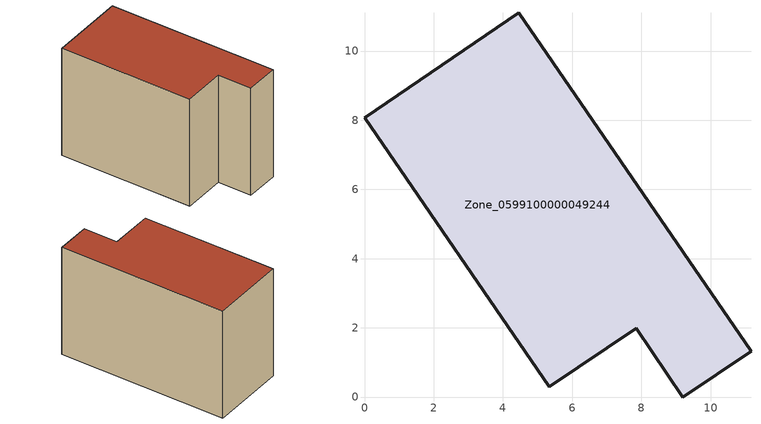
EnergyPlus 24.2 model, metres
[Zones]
Zone_0599100000049244
 floor ground (C_G): 0,8.07 4.46,11.1 11.17,1.33 9.2,0 7.85,1.99 5.34,0.29 z0
 wall outside (C_F): 4.46,11.1 0,8.07 5.34,0.29 7.85,1.99 9.2,0 11.17,1.33 4.46,11.1 z0:7.99
 roof outside (C_R): 11.17,1.33 4.46,11.1 0,8.07 5.34,0.29 7.85,1.99 9.2,0 z7.99
[BUILDING]
Pand.0599100000049244: North Axis=0; Terrain=City; Loads Convergence Tolerance Value=0.04; Temperature Convergence Tolerance Value=0.4; Solar Distribution=FullExterior; Maximum Number of Warmup Days=25; Minimum Number of Warmup Days=1
[Site:Location]
Rotterdam.The.Hague.AP_ZH_NLD Design_Conditions: Latitude=51.96; Longitude=4.45; Time Zone=1; Elevation=-4.5
[SITE:GROUNDTEMPERATURE:BUILDINGSURFACE]
18, 18, 18, 18, 18, 18, 18, 18, 18, 18, 18, 18
[MATERIAL] Thermal Absorptance=0.9; Solar Absorptance=0.7; Visible Absorptance=0.7
Name | Roughness | Thickness | Conductivity | Density | Specific Heat
G.TI.1975-1991 | MediumSmooth | 0.15 | 0.288461 | 540 | 1210
F.TI.1975-1991 | Rough | 0.3 | 0.230769 | 1920 | 840
R.TI.1975-1991 | MediumRough | 0.2 | 0.153846 | 1500 | 1000
[CONSTRUCTION]
C_G: G.TI.1975-1991
C_F: F.TI.1975-1991
C_R: R.TI.1975-1991
[ZONE]
Zone_0599100000049244: Type=1; Multiplier=1; Ceiling Height=Autocalculate; Volume=Autocalculate; Floor Area=autocalculate; Part of Total Floor Area=Yes
[ZONEINFILTRATION:DESIGNFLOWRATE]
Infil_Zone_0599100000049244: Zone or ZoneList or Space or SpaceList=Zone_0599100000049244; Schedule=AlwaysOn; Design Flow Rate Calculation Method=Flow/Area; Flow Rate per Floor Area=0.003; Constant Term Coefficient=1; Temperature Term Coefficient=0; Velocity Term Coefficient=0; Velocity Squared Term Coefficient=0
[HVACTEMPLATE:ZONE:IDEALLOADSAIRSYSTEM]
Zone_0599100000049244: Maximum Heating Supply Air Temperature=50; Minimum Cooling Supply Air Temperature=13; Maximum Heating Supply Air Humidity Ratio=0.0156; Minimum Cooling Supply Air Humidity Ratio=0.0077; Heating Limit=NoLimit; Cooling Limit=NoLimit; Dehumidification Control Type=ConstantSensibleHeatRatio; Cooling Sensible Heat Ratio=0.7; Dehumidification Setpoint=60; Humidification Control Type=None; Humidification Setpoint=30; Outdoor Air Method=None; Outdoor Air Flow Rate per Person=0.00944; Outdoor Air Flow Rate per Zone Floor Area=0; Outdoor Air Flow Rate per Zone=0; Demand Controlled Ventilation Type=None; Outdoor Air Economizer Type=NoEconomizer; Heat Recovery Type=None; Sensible Heat Recovery Effectiveness=0.7; Latent Heat Recovery Effectiveness=0.65
[ZONECONTROL:THERMOSTAT]
ThermostatControl_Zone_0599100000049244: Zone or ZoneList=Zone_0599100000049244; Control Type Schedule=DualSetpointControlType; Control 1=Thermostat_Zone_0599100000049244; Temperature Difference Between Cutout And Setpoint=0
[THERMOSTATSETPOINT:DUALSETPOINT]
Thermostat_Zone_0599100000049244: Heating Setpoint Temperature Schedule=HeatingSetpoint_Zone_0599100000049244; Cooling Setpoint Temperature Schedule=CoolingSetpoint_Zone_0599100000049244
[SCHEDULE:COMPACT]
HeatingSetpoint_Zone_0599100000049244: Through: 12/31, For: AllDays, Until: 24:00, 21
CoolingSetpoint_Zone_0599100000049244: Through: 12/31, For: AllDays, Until: 24:00, 24
DualSetpointControlType: Through: 12/31, For: AllDays, Until: 24:00, 4
AlwaysOn: Through: 12/31, For: AllDays, Until: 24:00, 1
